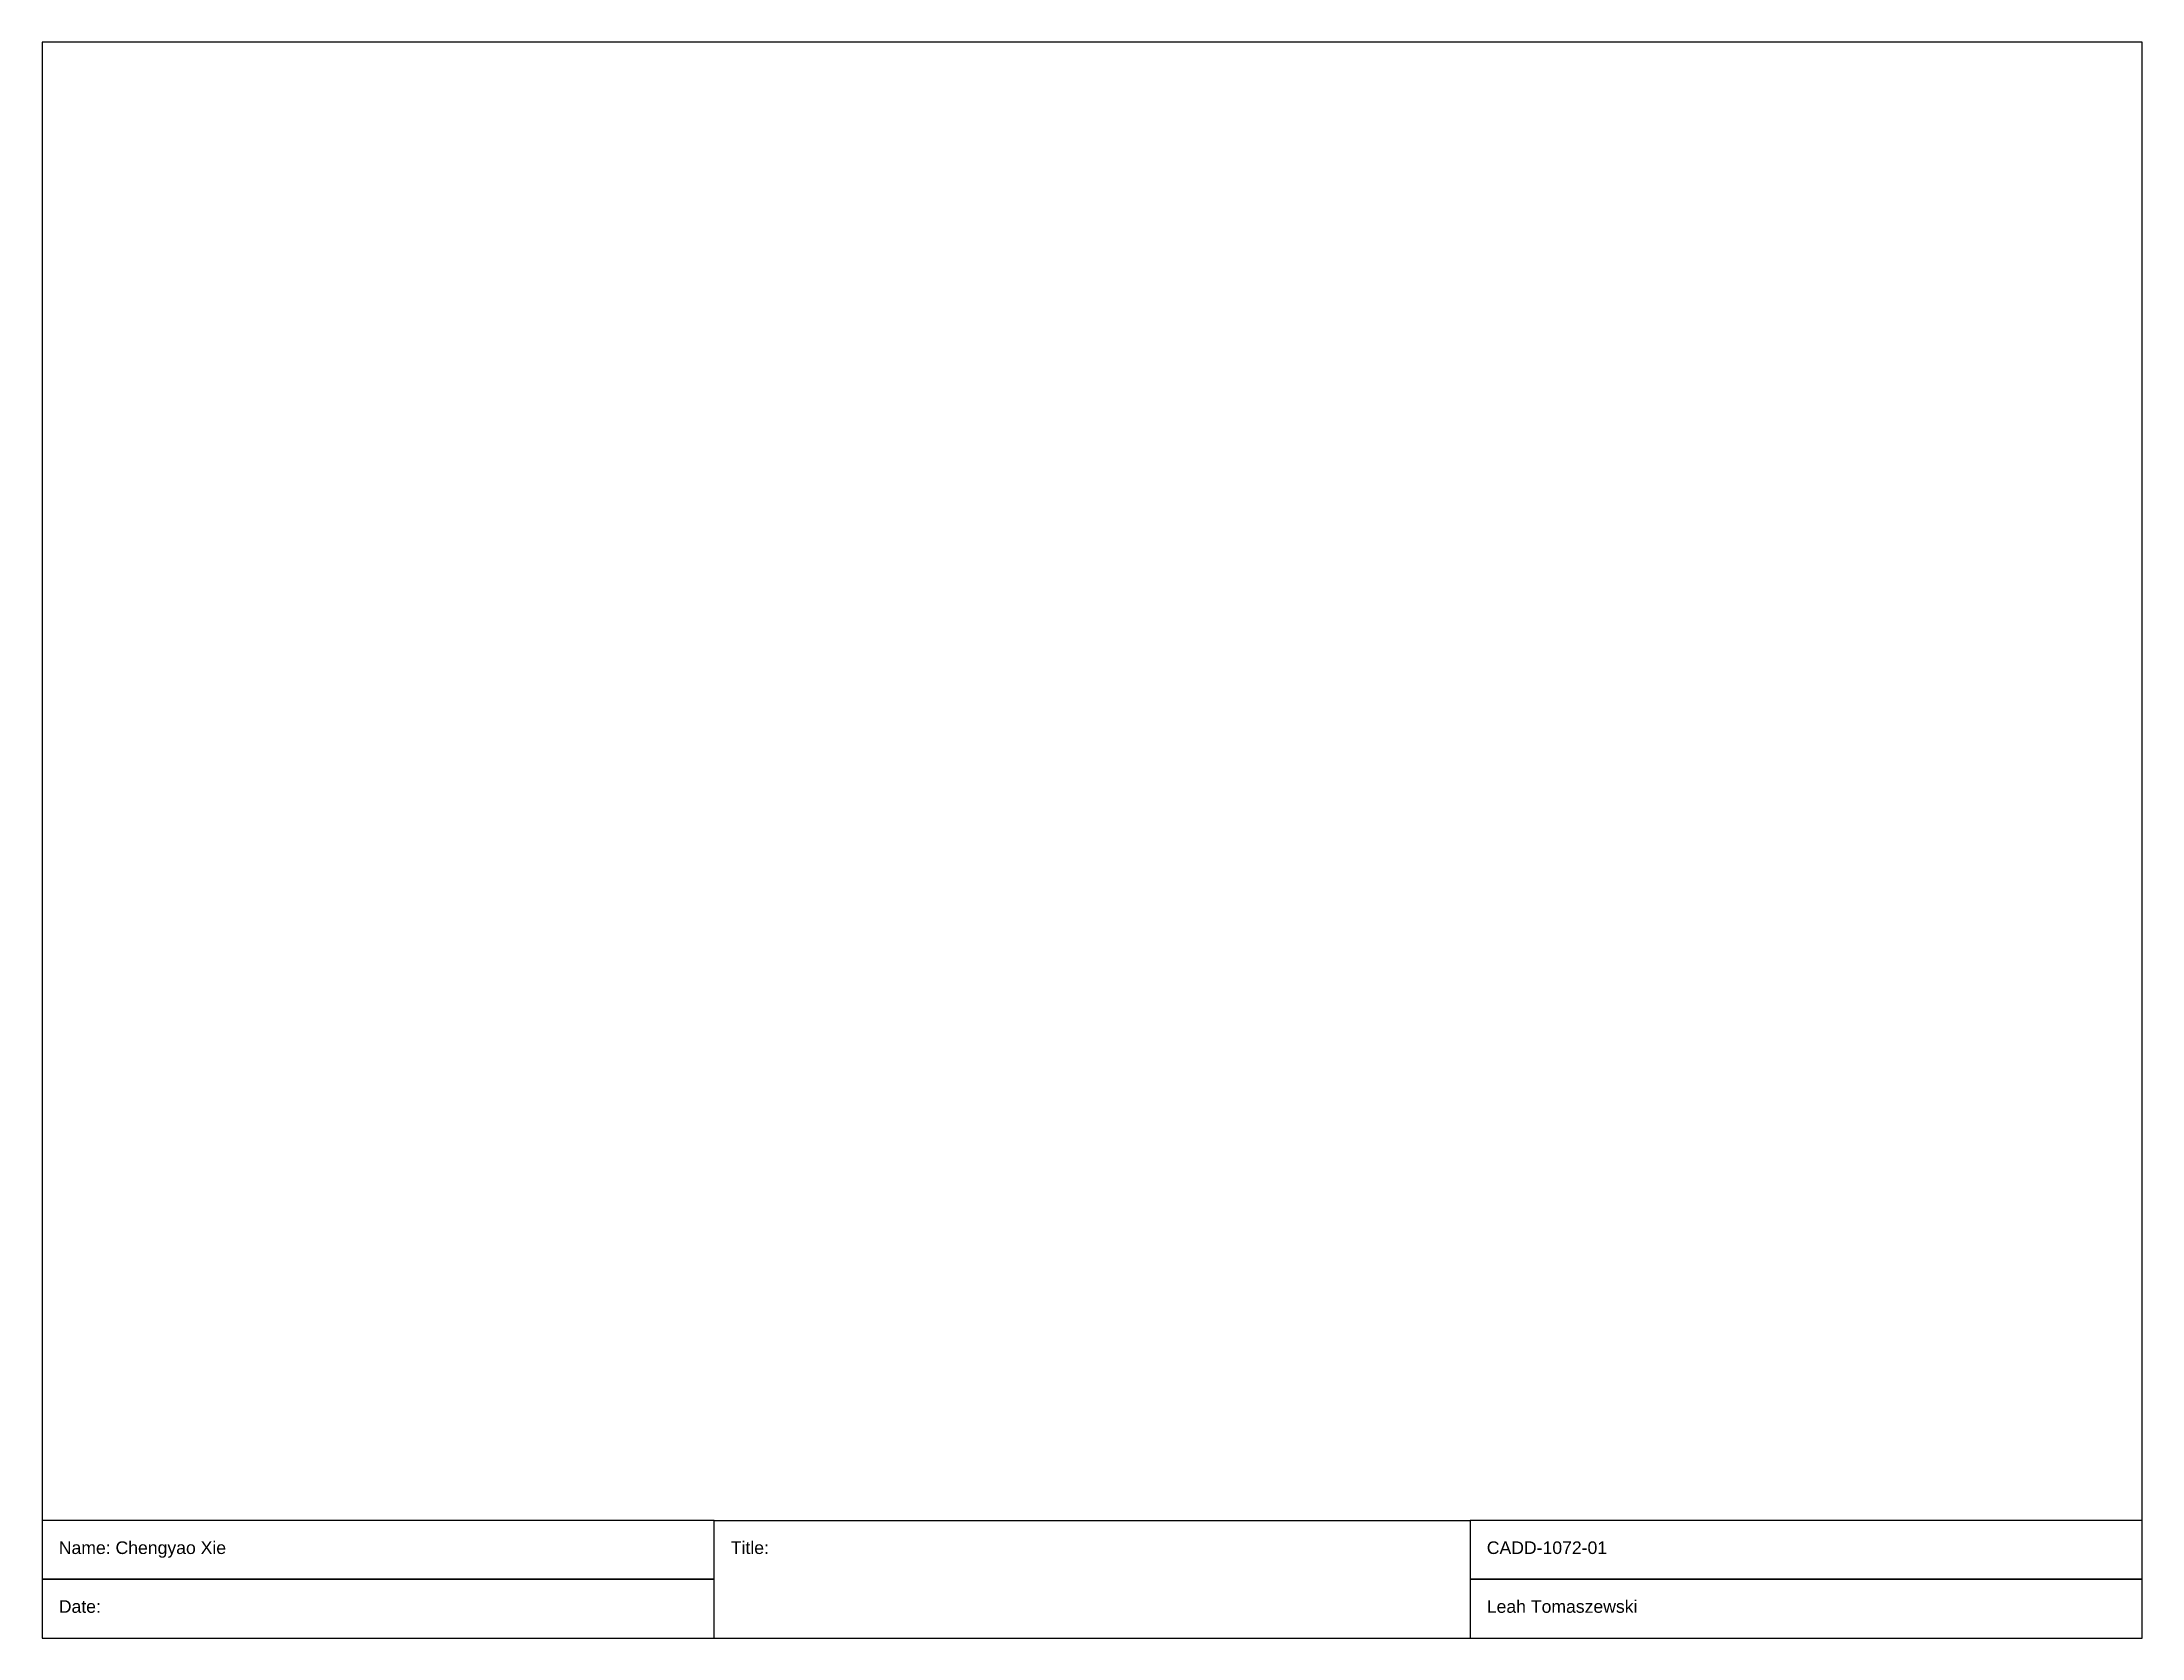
# Model space of a CAD drawing. Header units: millimetres. Extents: x 0 to 250, y 0 to 190.
import ezdxf

# ---------------------------------------------------------------- set-up
doc = ezdxf.new("R2010")
doc.units = ezdxf.units.MM
doc.styles.get("Standard").update_dxf_attribs({"font": 'arial.ttf'})

msp = doc.modelspace()

# ---------------------------------------------------------------- linework, layer by layer
msp.add_line((80, 14), (170, 14))
for points in [[(0, 0), (250, 0), (250, 190), (0, 190)], [(0, 7), (80, 7), (80, 14), (0, 14)], [(170, 7), (250, 7), (250, 14), (170, 14)], [(0, 0), (80, 0), (80, 7), (0, 7)], [(170, 0), (250, 0), (250, 7), (170, 7)]]:
    msp.add_lwpolyline(points, close=True)

# ---------------------------------------------------------------- texts
for s, p in [('Name: Chengyao Xie', (2, 10)), ('Title: ', (82, 10)), ('CADD-1072-01', (172, 10)), ('Date: ', (2, 3)), ('Leah Tomaszewski ', (172, 3))]:
    msp.add_text(s, height=1.5).set_placement(p)

doc.saveas('drawing.dxf')
